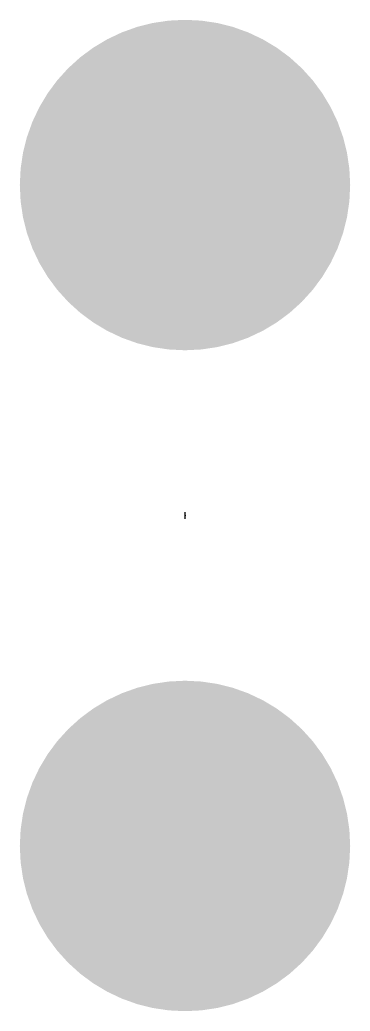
# Model space of a CAD drawing. Header units: millimetres. Extents: x -0.5 to 0.5, y -1.5 to 1.5.
import ezdxf

# ---------------------------------------------------------------- set-up
doc = ezdxf.new("R2010")
doc.units = ezdxf.units.MM

msp = doc.modelspace()

# ---------------------------------------------------------------- linework, layer by layer
at = {"color": 4}
msp.add_line((0, -0.01), (0, 0.01), dxfattribs=at)
at = {"color": 4, "const_width": 0.5}
for points in [[(0.25, 1, 1), (-0.25, 1, 1)], [(0.25, -1, 1), (-0.25, -1, 1)]]:
    msp.add_lwpolyline(points, format="xyb", close=True, dxfattribs=at)
at = {"color": 4}
msp.add_point((0, 0), dxfattribs=at)

doc.saveas('drawing.dxf')
